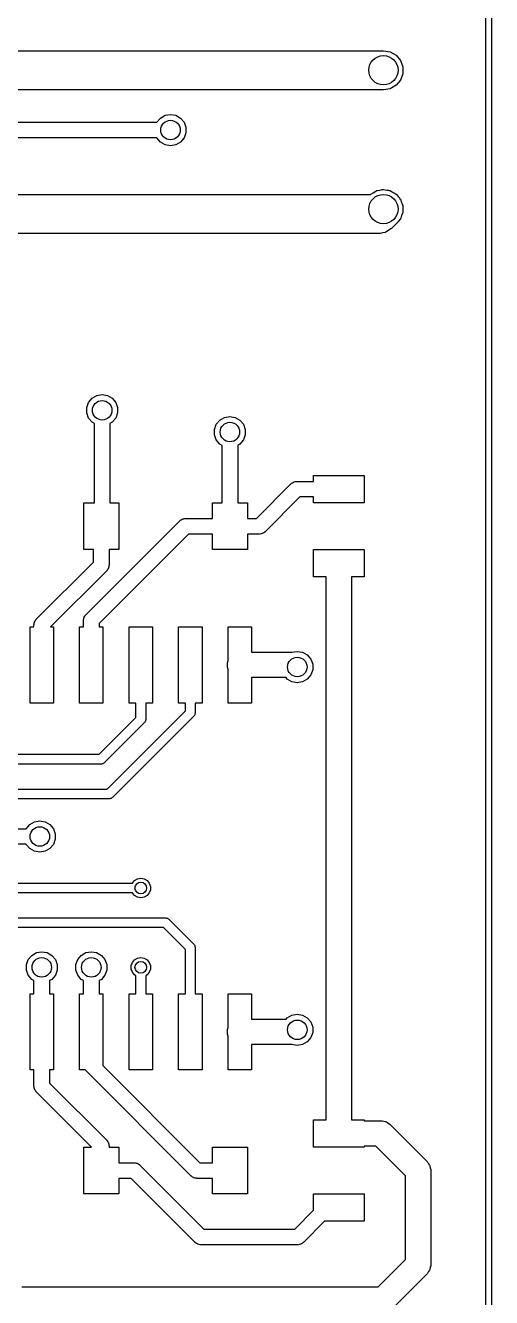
# Model space of a CAD drawing. Extents: x 25 to 125, y -125 to -25.
# Drawn here: x 113.12 to 125.08, y -89.61 to -57.02 of the extents above; entities that cross this region are included whole.
import ezdxf

# ---------------------------------------------------------------- set-up
doc = ezdxf.new("R2010")
doc.units = 0
doc.header["$MEASUREMENT"] = 0
doc.layers.add('BLACK', color=7, linetype='CONTINUOUS')

msp = doc.modelspace()

# ---------------------------------------------------------------- linework, layer by layer
at = {"layer": 'Black'}
for p, q in [((124.925, -124.925), (124.925, -25.075)), ((125.075, -25), (125.075, -125)), ((94.519, -57.666), (122.29, -57.666)), ((122.29, -57.666), (122.301, -57.6641)), ((122.301, -57.6641), (122.473, -57.6944)), ((122.473, -57.6944), (122.624, -57.7815)), ((122.624, -57.7815), (122.736, -57.915)), ((122.736, -57.915), (122.795, -58.0788)), ((122.795, -58.2532), (122.736, -58.417)), ((122.795, -58.0788), (122.795, -58.2532)), ((122.29, -58.666), (94.7261, -58.666)), ((122.301, -58.6679), (122.29, -58.666)), ((122.473, -58.6376), (122.301, -58.6679)), ((122.624, -58.5505), (122.473, -58.6376)), ((122.736, -58.417), (122.624, -58.5505)), ((116.582, -59.3894), (116.703, -59.3197)), ((116.703, -59.3197), (116.84, -59.2955)), ((116.84, -59.2955), (116.977, -59.3197)), ((116.977, -59.3197), (117.098, -59.3894)), ((106.546, -59.497), (116.492, -59.497)), ((116.492, -59.4962), (116.582, -59.3894)), ((116.492, -59.497), (116.492, -59.4962)), ((117.098, -59.3894), (117.188, -59.4962)), ((117.188, -59.4962), (117.235, -59.6273)), ((117.235, -59.6273), (117.235, -59.7667)), ((116.492, -59.897), (106.629, -59.897)), ((116.492, -59.8978), (116.492, -59.897)), ((116.582, -60.0046), (116.492, -59.8978)), ((117.188, -59.8978), (117.098, -60.0046)), ((117.235, -59.7667), (117.188, -59.8978)), ((116.703, -60.0743), (116.582, -60.0046)), ((116.84, -60.0985), (116.703, -60.0743)), ((116.977, -60.0743), (116.84, -60.0985)), ((117.098, -60.0046), (116.977, -60.0743)), ((122.054, -61.2939), (122.09, -61.2688)), ((122.09, -61.2688), (122.104, -61.265)), ((122.104, -61.265), (122.129, -61.2504)), ((122.129, -61.2504), (122.215, -61.2352)), ((122.215, -61.2352), (122.257, -61.2239)), ((122.257, -61.2239), (122.272, -61.2252)), ((122.272, -61.2252), (122.301, -61.2201)), ((122.301, -61.2201), (122.387, -61.2352)), ((122.387, -61.2352), (122.43, -61.239)), ((122.43, -61.239), (122.444, -61.2453)), ((122.444, -61.2453), (122.473, -61.2504)), ((122.473, -61.2504), (122.548, -61.2939)), ((108.885, -61.35), (121.968, -61.35)), ((121.968, -61.35), (121.978, -61.3375)), ((121.978, -61.3375), (122.054, -61.2939)), ((122.548, -61.2939), (122.588, -61.3124)), ((122.588, -61.3124), (122.598, -61.3228)), ((122.598, -61.3228), (122.624, -61.3375)), ((122.624, -61.3375), (122.68, -61.4043)), ((122.68, -61.4043), (122.711, -61.4352)), ((122.711, -61.4352), (122.717, -61.4486)), ((122.717, -61.4486), (122.736, -61.471)), ((122.736, -61.471), (122.765, -61.5529)), ((122.765, -61.5529), (122.784, -61.5926)), ((122.784, -61.5926), (122.785, -61.6073)), ((122.785, -61.6073), (122.795, -61.6348)), ((122.754, -61.9333), (122.746, -61.9454)), ((122.765, -61.8911), (122.754, -61.9333)), ((122.795, -61.8092), (122.765, -61.8911)), ((122.795, -61.6348), (122.795, -61.722)), ((122.795, -61.722), (122.799, -61.7656)), ((122.799, -61.7656), (122.795, -61.7798)), ((122.795, -61.7798), (122.795, -61.8092)), ((122.494, -62.233), (122.438, -62.2657)), ((122.509, -62.2162), (122.494, -62.233)), ((122.527, -62.2036), (122.509, -62.2162)), ((122.655, -62.0756), (122.527, -62.2036)), ((122.68, -62.0397), (122.655, -62.0756)), ((122.736, -61.973), (122.68, -62.0397)), ((122.746, -61.9454), (122.736, -61.973)), ((122.173, -62.35), (108.885, -62.35)), ((122.195, -62.3462), (122.173, -62.35)), ((122.217, -62.3481), (122.195, -62.3462)), ((122.28, -62.3312), (122.217, -62.3481)), ((122.344, -62.3198), (122.28, -62.3312)), ((122.363, -62.3088), (122.344, -62.3198)), ((122.384, -62.3032), (122.363, -62.3088)), ((122.438, -62.2657), (122.384, -62.3032)), ((114.95, -66.5009), (115.087, -66.4767)), ((115.087, -66.4767), (115.225, -66.5009)), ((114.692, -66.8085), (114.74, -66.6774)), ((114.692, -66.9479), (114.692, -66.8085)), ((114.74, -66.6774), (114.829, -66.5706)), ((114.829, -66.5706), (114.95, -66.5009)), ((115.225, -66.5009), (115.345, -66.5706)), ((115.345, -66.5706), (115.435, -66.6774)), ((115.435, -66.6774), (115.483, -66.8085)), ((115.483, -66.8085), (115.483, -66.9479)), ((114.74, -67.079), (114.692, -66.9479)), ((114.829, -67.1858), (114.74, -67.079)), ((115.435, -67.079), (115.345, -67.1858)), ((115.483, -66.9479), (115.435, -67.079)), ((118.015, -67.2362), (118.105, -67.1294)), ((118.105, -67.1294), (118.226, -67.0597)), ((118.226, -67.0597), (118.363, -67.0355)), ((118.363, -67.0355), (118.5, -67.0597)), ((118.5, -67.0597), (118.621, -67.1294)), ((118.621, -67.1294), (118.711, -67.2362)), ((114.887, -67.2193), (114.829, -67.1858)), ((114.887, -69.25), (114.887, -67.2193)), ((115.345, -67.1858), (115.287, -67.2193)), ((115.287, -67.2193), (115.287, -69.25)), ((117.968, -67.3673), (118.015, -67.2362)), ((117.968, -67.5067), (117.968, -67.3673)), ((118.711, -67.2362), (118.758, -67.3673)), ((118.758, -67.3673), (118.758, -67.5067)), ((118.015, -67.6378), (117.968, -67.5067)), ((118.105, -67.7446), (118.015, -67.6378)), ((118.163, -67.7781), (118.105, -67.7446)), ((118.163, -69.25), (118.163, -67.7781)), ((118.621, -67.7446), (118.563, -67.7781)), ((118.563, -67.7781), (118.563, -69.25)), ((118.711, -67.6378), (118.621, -67.7446)), ((118.758, -67.5067), (118.711, -67.6378)), ((119.043, -69.65), (119.935, -68.7586)), ((119.935, -68.7586), (119.942, -68.7535)), ((119.942, -68.7535), (119.947, -68.7468)), ((119.947, -68.7468), (119.97, -68.7337)), ((119.97, -68.7337), (119.991, -68.7187)), ((119.991, -68.7187), (120, -68.7165)), ((120, -68.7165), (120.008, -68.7121)), ((120.008, -68.7121), (120.033, -68.7075)), ((120.033, -68.7075), (120.059, -68.7008)), ((120.059, -68.7008), (120.067, -68.7015)), ((120.067, -68.7015), (120.076, -68.7)), ((120.076, -68.7), (120.508, -68.7)), ((120.508, -68.7), (120.508, -68.55)), ((120.508, -68.55), (121.808, -68.55)), ((121.808, -68.55), (121.808, -69.25)), ((120.159, -69.1), (119.267, -69.9914)), ((120.508, -69.1), (120.159, -69.1)), ((120.508, -69.25), (120.508, -69.1)), ((114.613, -70.45), (114.613, -69.25)), ((114.613, -69.25), (114.887, -69.25)), ((115.287, -69.25), (115.513, -69.25)), ((115.513, -69.25), (115.513, -70.45)), ((117.913, -69.65), (117.913, -69.25)), ((117.913, -69.25), (118.163, -69.25)), ((118.563, -69.25), (118.813, -69.25)), ((118.813, -69.25), (118.813, -69.65)), ((121.808, -69.25), (120.508, -69.25)), ((114.667, -72.1216), (117.08, -69.7086)), ((117.08, -69.7086), (117.087, -69.7035)), ((117.087, -69.7035), (117.092, -69.6968)), ((117.092, -69.6968), (117.115, -69.6837)), ((117.115, -69.6837), (117.136, -69.6687)), ((117.136, -69.6687), (117.145, -69.6665)), ((117.145, -69.6665), (117.153, -69.6621)), ((117.153, -69.6621), (117.178, -69.6575)), ((117.178, -69.6575), (117.204, -69.6508)), ((117.204, -69.6508), (117.212, -69.6515)), ((117.212, -69.6515), (117.221, -69.65)), ((117.221, -69.65), (117.913, -69.65)), ((118.813, -69.65), (119.043, -69.65)), ((117.304, -70.05), (115.008, -72.3458)), ((117.913, -70.05), (117.304, -70.05)), ((117.913, -70.45), (117.913, -70.05)), ((119.126, -70.05), (118.813, -70.05)), ((118.813, -70.05), (118.813, -70.45)), ((119.135, -70.0485), (119.126, -70.05)), ((119.143, -70.0492), (119.135, -70.0485)), ((119.169, -70.0425), (119.143, -70.0492)), ((119.194, -70.0379), (119.169, -70.0425)), ((119.202, -70.0335), (119.194, -70.0379)), ((119.211, -70.0313), (119.202, -70.0335)), ((119.232, -70.0163), (119.211, -70.0313)), ((119.255, -70.0032), (119.232, -70.0163)), ((119.26, -69.9965), (119.255, -70.0032)), ((119.267, -69.9914), (119.26, -69.9965)), ((114.863, -70.45), (114.613, -70.45)), ((114.863, -70.7672), (114.863, -70.45)), ((115.513, -70.45), (115.263, -70.45)), ((115.263, -70.45), (115.263, -70.85)), ((118.813, -70.45), (117.913, -70.45)), ((120.508, -71.15), (120.508, -70.45)), ((120.508, -70.45), (121.808, -70.45)), ((121.808, -70.45), (121.808, -71.15)), ((113.397, -72.2336), (114.863, -70.7672)), ((115.204, -70.9914), (113.766, -72.43)), ((115.209, -70.9842), (115.204, -70.9914)), ((115.216, -70.9786), (115.209, -70.9842)), ((115.229, -70.9559), (115.216, -70.9786)), ((115.244, -70.9345), (115.229, -70.9559)), ((115.247, -70.926), (115.244, -70.9345)), ((115.251, -70.9184), (115.247, -70.926)), ((115.255, -70.8927), (115.251, -70.9184)), ((115.262, -70.8674), (115.255, -70.8927)), ((115.263, -70.85), (115.261, -70.8587)), ((115.261, -70.8587), (115.262, -70.8674)), ((120.833, -71.15), (120.508, -71.15)), ((120.833, -85.06), (120.833, -71.15)), ((121.808, -71.15), (121.483, -71.15)), ((121.483, -71.15), (121.483, -85.06)), ((113.339, -72.3576), (113.346, -72.3323)), ((113.34, -72.3663), (113.339, -72.3576)), ((113.346, -72.3323), (113.35, -72.3066)), ((113.35, -72.3066), (113.354, -72.299)), ((113.354, -72.299), (113.357, -72.2905)), ((113.357, -72.2905), (113.372, -72.2691)), ((113.372, -72.2691), (113.385, -72.2464)), ((113.385, -72.2464), (113.392, -72.2408)), ((113.392, -72.2408), (113.397, -72.2336)), ((114.608, -72.263), (114.61, -72.2543)), ((114.608, -72.43), (114.608, -72.263)), ((114.609, -72.2456), (114.616, -72.2203)), ((114.61, -72.2543), (114.609, -72.2456)), ((114.616, -72.2203), (114.62, -72.1946)), ((114.62, -72.1946), (114.624, -72.187)), ((114.624, -72.187), (114.627, -72.1785)), ((114.627, -72.1785), (114.642, -72.1571)), ((114.642, -72.1571), (114.655, -72.1344)), ((114.655, -72.1344), (114.662, -72.1288)), ((114.662, -72.1288), (114.667, -72.1216)), ((115.008, -72.3458), (115.008, -72.43)), ((113.238, -74.38), (113.238, -72.43)), ((113.238, -72.43), (113.338, -72.43)), ((113.338, -72.375), (113.34, -72.3663)), ((113.338, -72.43), (113.338, -72.375)), ((113.766, -72.43), (113.838, -72.43)), ((113.838, -72.43), (113.838, -74.38)), ((114.508, -74.38), (114.508, -72.43)), ((114.508, -72.43), (114.608, -72.43)), ((115.008, -72.43), (115.108, -72.43)), ((115.108, -72.43), (115.108, -74.38)), ((115.778, -74.38), (115.778, -72.43)), ((115.778, -72.43), (116.378, -72.43)), ((116.378, -72.43), (116.378, -74.38)), ((117.048, -74.38), (117.048, -72.43)), ((117.048, -72.43), (117.648, -72.43)), ((117.648, -72.43), (117.648, -74.38)), ((118.318, -73.2934), (118.318, -72.43)), ((118.318, -72.43), (118.918, -72.43)), ((118.918, -72.43), (118.918, -73.08)), ((118.298, -73.3486), (118.318, -73.2934)), ((118.918, -73.08), (119.953, -73.08)), ((119.953, -73.08), (119.954, -73.0795)), ((119.954, -73.0795), (120.091, -73.0553)), ((120.091, -73.0553), (120.229, -73.0795)), ((120.229, -73.0795), (120.349, -73.1492)), ((120.349, -73.1492), (120.439, -73.256)), ((120.439, -73.256), (120.487, -73.3871)), ((118.298, -73.4614), (118.298, -73.3486)), ((118.318, -73.5166), (118.298, -73.4614)), ((118.318, -74.38), (118.318, -73.5166)), ((120.439, -73.6576), (120.349, -73.7644)), ((120.487, -73.5265), (120.439, -73.6576)), ((120.487, -73.3871), (120.487, -73.5265)), ((119.804, -73.73), (118.918, -73.73)), ((118.918, -73.73), (118.918, -74.38)), ((119.833, -73.7644), (119.804, -73.73)), ((119.954, -73.8341), (119.833, -73.7644)), ((120.091, -73.8583), (119.954, -73.8341)), ((120.229, -73.8341), (120.091, -73.8583)), ((120.349, -73.7644), (120.229, -73.8341)), ((113.838, -74.38), (113.238, -74.38)), ((115.108, -74.38), (114.508, -74.38)), ((115.218, -76.583), (117.223, -74.5782)), ((115.953, -74.38), (115.778, -74.38)), ((115.953, -74.7512), (115.953, -74.38)), ((116.378, -74.38), (116.203, -74.38)), ((116.203, -74.38), (116.203, -74.803)), ((117.223, -74.38), (117.048, -74.38)), ((117.223, -74.5782), (117.223, -74.38)), ((117.473, -74.6409), (117.468, -74.6567)), ((117.473, -74.63), (117.472, -74.6354)), ((117.472, -74.6354), (117.473, -74.6409)), ((117.648, -74.38), (117.473, -74.38)), ((117.473, -74.38), (117.473, -74.63)), ((118.918, -74.38), (118.318, -74.38)), ((115.01, -75.694), (115.953, -74.7512)), ((116.166, -74.8914), (115.15, -75.9074)), ((117.436, -74.7184), (115.358, -76.7964)), ((116.17, -74.8869), (116.166, -74.8914)), ((116.174, -74.8833), (116.17, -74.8869)), ((116.182, -74.8692), (116.174, -74.8833)), ((116.191, -74.8558), (116.182, -74.8692)), ((116.193, -74.8505), (116.191, -74.8558)), ((116.195, -74.8458), (116.193, -74.8505)), ((116.198, -74.8297), (116.195, -74.8458)), ((116.203, -74.8139), (116.198, -74.8297)), ((116.203, -74.803), (116.202, -74.8084)), ((116.202, -74.8084), (116.203, -74.8139)), ((117.44, -74.7139), (117.436, -74.7184)), ((117.444, -74.7103), (117.44, -74.7139)), ((117.452, -74.6962), (117.444, -74.7103)), ((117.461, -74.6828), (117.452, -74.6962)), ((117.463, -74.6775), (117.461, -74.6828)), ((117.465, -74.6728), (117.463, -74.6775)), ((117.468, -74.6567), (117.465, -74.6728)), ((115.062, -75.944), (97.155, -75.944)), ((97.28, -75.694), (115.01, -75.694)), ((115.067, -75.943), (115.062, -75.944)), ((115.073, -75.9435), (115.067, -75.943)), ((115.089, -75.9393), (115.073, -75.9435)), ((115.105, -75.9365), (115.089, -75.9393)), ((115.11, -75.9337), (115.105, -75.9365)), ((115.115, -75.9323), (115.11, -75.9337)), ((115.128, -75.9229), (115.115, -75.9323)), ((115.142, -75.9148), (115.128, -75.9229)), ((115.146, -75.9105), (115.142, -75.9148)), ((115.15, -75.9074), (115.146, -75.9105)), ((98.6171, -76.583), (115.218, -76.583)), ((115.27, -76.833), (98.6171, -76.833)), ((115.275, -76.832), (115.27, -76.833)), ((115.281, -76.8325), (115.275, -76.832)), ((115.297, -76.8283), (115.281, -76.8325)), ((115.313, -76.8255), (115.297, -76.8283)), ((115.318, -76.8227), (115.313, -76.8255)), ((115.323, -76.8213), (115.318, -76.8227)), ((115.336, -76.8119), (115.323, -76.8213)), ((115.35, -76.8038), (115.336, -76.8119)), ((115.354, -76.7995), (115.35, -76.8038)), ((115.358, -76.7964), (115.354, -76.7995)), ((113.139, -77.5994), (113.229, -77.4926)), ((113.229, -77.4926), (113.35, -77.4229)), ((113.35, -77.4229), (113.487, -77.3987)), ((113.487, -77.3987), (113.625, -77.4229)), ((113.625, -77.4229), (113.745, -77.4926)), ((113.745, -77.4926), (113.835, -77.5994)), ((110.178, -77.6002), (113.139, -77.6002)), ((113.139, -77.6002), (113.139, -77.5994)), ((113.835, -77.5994), (113.883, -77.7305)), ((113.883, -77.8699), (113.835, -78.001)), ((113.883, -77.7305), (113.883, -77.8699)), ((113.139, -78.0002), (110.178, -78.0002)), ((113.139, -78.001), (113.139, -78.0002)), ((113.229, -78.1078), (113.139, -78.001)), ((113.35, -78.1775), (113.229, -78.1078)), ((113.487, -78.2017), (113.35, -78.1775)), ((113.625, -78.1775), (113.487, -78.2017)), ((113.745, -78.1078), (113.625, -78.1775)), ((113.835, -78.001), (113.745, -78.1078)), ((115.917, -78.9288), (115.992, -78.8852)), ((115.992, -78.8852), (116.078, -78.87)), ((116.078, -78.87), (116.164, -78.8852)), ((116.164, -78.8852), (116.239, -78.9288)), ((107.576, -78.996), (115.86, -78.996)), ((115.86, -78.996), (115.861, -78.9955)), ((115.861, -78.9955), (115.917, -78.9288)), ((116.239, -78.9288), (116.295, -78.9955)), ((116.295, -78.9955), (116.325, -79.0774)), ((116.325, -79.1646), (116.295, -79.2465)), ((116.325, -79.0774), (116.325, -79.1646)), ((115.86, -79.246), (107.617, -79.246)), ((115.861, -79.2465), (115.86, -79.246)), ((115.917, -79.3132), (115.861, -79.2465)), ((115.992, -79.3568), (115.917, -79.3132)), ((116.078, -79.372), (115.992, -79.3568)), ((116.164, -79.3568), (116.078, -79.372)), ((116.239, -79.3132), (116.164, -79.3568)), ((116.295, -79.2465), (116.239, -79.3132)), ((98.7044, -79.885), (116.713, -79.885)), ((116.661, -80.135), (98.7562, -80.135)), ((117.223, -80.6968), (116.661, -80.135)), ((116.713, -79.885), (116.718, -79.886)), ((116.718, -79.886), (116.724, -79.8855)), ((116.724, -79.8855), (116.74, -79.8897)), ((116.74, -79.8897), (116.756, -79.8925)), ((116.756, -79.8925), (116.761, -79.8953)), ((116.761, -79.8953), (116.766, -79.8967)), ((116.766, -79.8967), (116.779, -79.9061)), ((116.779, -79.9061), (116.793, -79.9142)), ((116.793, -79.9142), (116.797, -79.9185)), ((116.797, -79.9185), (116.801, -79.9216)), ((116.801, -79.9216), (117.436, -80.5566)), ((113.28, -80.8454), (113.401, -80.7757)), ((113.401, -80.7757), (113.538, -80.7515)), ((113.538, -80.7515), (113.675, -80.7757)), ((113.675, -80.7757), (113.796, -80.8454)), ((114.55, -80.8454), (114.671, -80.7757)), ((114.671, -80.7757), (114.808, -80.7515)), ((114.808, -80.7515), (114.945, -80.7757)), ((114.945, -80.7757), (115.066, -80.8454)), ((117.223, -81.83), (117.223, -80.6968)), ((117.436, -80.5566), (117.44, -80.5611)), ((117.44, -80.5611), (117.444, -80.5647)), ((117.444, -80.5647), (117.452, -80.5788)), ((117.452, -80.5788), (117.461, -80.5922)), ((117.461, -80.5922), (117.463, -80.5975)), ((117.463, -80.5975), (117.465, -80.6022)), ((117.465, -80.6022), (117.468, -80.6183)), ((117.468, -80.6183), (117.473, -80.6341)), ((117.473, -80.6341), (117.472, -80.6396)), ((117.472, -80.6396), (117.473, -80.645)), ((117.473, -80.645), (117.473, -81.83)), ((113.143, -81.0833), (113.19, -80.9522)), ((113.143, -81.2227), (113.143, -81.0833)), ((113.19, -80.9522), (113.28, -80.8454)), ((113.796, -80.8454), (113.886, -80.9522)), ((113.886, -80.9522), (113.933, -81.0833)), ((113.933, -81.0833), (113.933, -81.2227)), ((114.413, -81.0833), (114.46, -80.9522)), ((114.413, -81.2227), (114.413, -81.0833)), ((114.46, -80.9522), (114.55, -80.8454)), ((115.066, -80.8454), (115.156, -80.9522)), ((115.156, -80.9522), (115.203, -81.0833)), ((115.203, -81.0833), (115.203, -81.2227)), ((115.831, -81.1094), (115.861, -81.0275)), ((115.831, -81.1966), (115.831, -81.1094)), ((115.861, -81.0275), (115.917, -80.9608)), ((115.917, -80.9608), (115.992, -80.9172)), ((115.992, -80.9172), (116.078, -80.902)), ((116.078, -80.902), (116.164, -80.9172)), ((116.164, -80.9172), (116.239, -80.9608)), ((116.239, -80.9608), (116.295, -81.0275)), ((116.295, -81.0275), (116.325, -81.1094)), ((116.325, -81.1094), (116.325, -81.1966)), ((113.19, -81.3538), (113.143, -81.2227)), ((113.28, -81.4606), (113.19, -81.3538)), ((113.338, -81.4941), (113.28, -81.4606)), ((113.796, -81.4606), (113.738, -81.4941)), ((113.886, -81.3538), (113.796, -81.4606)), ((113.933, -81.2227), (113.886, -81.3538)), ((114.46, -81.3538), (114.413, -81.2227)), ((114.55, -81.4606), (114.46, -81.3538)), ((114.608, -81.4941), (114.55, -81.4606)), ((115.066, -81.4606), (115.008, -81.4941)), ((115.156, -81.3538), (115.066, -81.4606)), ((115.203, -81.2227), (115.156, -81.3538)), ((115.861, -81.2785), (115.831, -81.1966)), ((115.917, -81.3452), (115.861, -81.2785)), ((115.953, -81.3662), (115.917, -81.3452)), ((115.953, -81.83), (115.953, -81.3662)), ((116.239, -81.3452), (116.203, -81.3662)), ((116.203, -81.3662), (116.203, -81.83)), ((116.295, -81.2785), (116.239, -81.3452)), ((116.325, -81.1966), (116.295, -81.2785)), ((113.338, -81.83), (113.338, -81.4941)), ((113.738, -81.4941), (113.738, -81.83)), ((114.608, -81.83), (114.608, -81.4941)), ((115.008, -81.4941), (115.008, -81.83)), ((113.238, -83.78), (113.238, -81.83)), ((113.238, -81.83), (113.338, -81.83)), ((113.738, -81.83), (113.838, -81.83)), ((113.838, -81.83), (113.838, -83.78)), ((114.508, -83.78), (114.508, -81.83)), ((114.508, -81.83), (114.608, -81.83)), ((115.008, -81.83), (115.108, -81.83)), ((115.108, -81.83), (115.108, -83.6722)), ((115.778, -83.78), (115.778, -81.83)), ((115.778, -81.83), (115.953, -81.83)), ((116.203, -81.83), (116.378, -81.83)), ((116.378, -81.83), (116.378, -83.78)), ((117.048, -83.78), (117.048, -81.83)), ((117.048, -81.83), (117.223, -81.83)), ((117.473, -81.83), (117.648, -81.83)), ((117.648, -81.83), (117.648, -83.78)), ((118.318, -82.6934), (118.318, -81.83)), ((118.318, -81.83), (118.918, -81.83)), ((118.918, -81.83), (118.918, -82.48)), ((119.804, -82.48), (119.833, -82.4456)), ((119.833, -82.4456), (119.954, -82.3759)), ((119.954, -82.3759), (120.091, -82.3517)), ((120.091, -82.3517), (120.229, -82.3759)), ((120.229, -82.3759), (120.349, -82.4456)), ((120.349, -82.4456), (120.439, -82.5524)), ((118.298, -82.7486), (118.318, -82.6934)), ((118.298, -82.8614), (118.298, -82.7486)), ((118.918, -82.48), (119.804, -82.48)), ((120.439, -82.5524), (120.487, -82.6835)), ((120.487, -82.6835), (120.487, -82.8229)), ((118.318, -82.9166), (118.298, -82.8614)), ((118.318, -83.78), (118.318, -82.9166)), ((120.349, -83.0608), (120.229, -83.1305)), ((120.439, -82.954), (120.349, -83.0608)), ((120.487, -82.8229), (120.439, -82.954)), ((119.953, -83.13), (118.918, -83.13)), ((118.918, -83.13), (118.918, -83.78)), ((119.954, -83.1305), (119.953, -83.13)), ((120.091, -83.1547), (119.954, -83.1305)), ((120.229, -83.1305), (120.091, -83.1547)), ((115.108, -83.6722), (117.596, -86.16)), ((113.338, -83.78), (113.238, -83.78)), ((113.338, -84.201), (113.338, -83.78)), ((113.838, -83.78), (113.738, -83.78)), ((113.738, -83.78), (113.738, -84.1182)), ((114.653, -83.78), (114.508, -83.78)), ((114.655, -83.7836), (114.653, -83.78)), ((114.662, -83.7892), (114.655, -83.7836)), ((114.667, -83.7964), (114.662, -83.7892)), ((117.372, -86.5014), (114.667, -83.7964)), ((116.378, -83.78), (115.778, -83.78)), ((117.648, -83.78), (117.048, -83.78)), ((118.918, -83.78), (118.318, -83.78)), ((113.34, -84.2097), (113.338, -84.201)), ((113.339, -84.2184), (113.34, -84.2097)), ((113.346, -84.2437), (113.339, -84.2184)), ((113.35, -84.2694), (113.346, -84.2437)), ((113.354, -84.277), (113.35, -84.2694)), ((113.357, -84.2855), (113.354, -84.277)), ((113.372, -84.3069), (113.357, -84.2855)), ((113.385, -84.3296), (113.372, -84.3069)), ((113.392, -84.3352), (113.385, -84.3296)), ((113.397, -84.3424), (113.392, -84.3352)), ((114.814, -85.76), (113.397, -84.3424)), ((113.738, -84.1182), (115.204, -85.5846)), ((120.508, -85.76), (120.508, -85.06)), ((120.508, -85.06), (120.833, -85.06)), ((121.483, -85.06), (121.808, -85.06)), ((121.808, -85.06), (121.808, -85.085)), ((121.808, -85.085), (122.24, -85.085)), ((122.24, -85.085), (122.254, -85.0875)), ((122.254, -85.0875), (122.268, -85.0862)), ((122.268, -85.0862), (122.309, -85.0972)), ((122.309, -85.0972), (122.351, -85.1046)), ((122.351, -85.1046), (122.364, -85.1117)), ((122.364, -85.1117), (122.377, -85.1154)), ((122.377, -85.1154), (122.412, -85.1398)), ((122.412, -85.1398), (122.449, -85.161)), ((122.449, -85.161), (122.458, -85.172)), ((122.458, -85.172), (122.47, -85.1802)), ((122.47, -85.1802), (123.42, -86.1302)), ((115.204, -85.5846), (115.209, -85.5918)), ((115.209, -85.5918), (115.216, -85.5974)), ((115.216, -85.5974), (115.229, -85.6201)), ((115.229, -85.6201), (115.244, -85.6415)), ((115.244, -85.6415), (115.247, -85.65)), ((115.247, -85.65), (115.251, -85.6576)), ((115.251, -85.6576), (115.255, -85.6833)), ((115.255, -85.6833), (115.262, -85.7086)), ((115.262, -85.7086), (115.261, -85.7173)), ((115.261, -85.7173), (115.263, -85.726)), ((115.263, -85.726), (115.263, -85.76)), ((114.613, -86.96), (114.613, -85.76)), ((114.613, -85.76), (114.814, -85.76)), ((115.263, -85.76), (115.513, -85.76)), ((115.513, -85.76), (115.513, -86.16)), ((117.913, -86.16), (117.913, -85.76)), ((117.913, -85.76), (118.813, -85.76)), ((118.813, -85.76), (118.813, -86.96)), ((121.808, -85.76), (120.508, -85.76)), ((122.105, -85.735), (121.808, -85.735)), ((121.808, -85.735), (121.808, -85.76)), ((122.865, -86.4946), (122.105, -85.735)), ((115.513, -86.16), (115.913, -86.16)), ((115.913, -86.16), (115.922, -86.1615)), ((115.922, -86.1615), (115.93, -86.1608)), ((115.93, -86.1608), (115.956, -86.1675)), ((115.956, -86.1675), (115.981, -86.1721)), ((115.981, -86.1721), (115.989, -86.1765)), ((115.989, -86.1765), (115.998, -86.1787)), ((115.998, -86.1787), (116.019, -86.1937)), ((116.019, -86.1937), (116.042, -86.2068)), ((116.042, -86.2068), (116.047, -86.2135)), ((116.047, -86.2135), (116.054, -86.2186)), ((116.054, -86.2186), (117.696, -87.86)), ((117.596, -86.16), (117.913, -86.16)), ((123.42, -86.1302), (123.428, -86.1419)), ((123.428, -86.1419), (123.439, -86.1511)), ((123.439, -86.1511), (123.46, -86.1879)), ((123.46, -86.1879), (123.485, -86.2227)), ((123.485, -86.2227), (123.488, -86.2365)), ((123.488, -86.2365), (123.495, -86.2488)), ((123.495, -86.2488), (123.503, -86.2907)), ((123.503, -86.2907), (123.514, -86.3317)), ((123.514, -86.3317), (123.513, -86.3459)), ((123.513, -86.3459), (123.515, -86.36)), ((123.515, -86.36), (123.515, -88.773)), ((115.83, -86.56), (115.513, -86.56)), ((115.513, -86.56), (115.513, -86.96)), ((117.472, -88.2014), (115.83, -86.56)), ((117.379, -86.5065), (117.372, -86.5014)), ((117.384, -86.5132), (117.379, -86.5065)), ((117.407, -86.5263), (117.384, -86.5132)), ((117.428, -86.5413), (117.407, -86.5263)), ((117.437, -86.5435), (117.428, -86.5413)), ((117.445, -86.5479), (117.437, -86.5435)), ((117.47, -86.5525), (117.445, -86.5479)), ((117.496, -86.5592), (117.47, -86.5525)), ((117.504, -86.5585), (117.496, -86.5592)), ((117.513, -86.56), (117.504, -86.5585)), ((117.913, -86.56), (117.513, -86.56)), ((117.913, -86.96), (117.913, -86.56)), ((122.865, -88.6384), (122.865, -86.4946)), ((115.513, -86.96), (114.613, -86.96)), ((118.813, -86.96), (117.913, -86.96)), ((120.508, -87.3772), (120.508, -86.96)), ((120.508, -86.96), (121.808, -86.96)), ((121.808, -86.96), (121.808, -87.66)), ((120.025, -87.86), (120.508, -87.3772)), ((120.791, -87.66), (120.249, -88.2014)), ((121.808, -87.66), (120.791, -87.66)), ((117.696, -87.86), (120.025, -87.86)), ((117.479, -88.2065), (117.472, -88.2014)), ((117.484, -88.2132), (117.479, -88.2065)), ((117.507, -88.2263), (117.484, -88.2132)), ((117.528, -88.2413), (117.507, -88.2263)), ((117.537, -88.2435), (117.528, -88.2413)), ((117.545, -88.2479), (117.537, -88.2435)), ((117.57, -88.2525), (117.545, -88.2479)), ((117.596, -88.2592), (117.57, -88.2525)), ((117.604, -88.2585), (117.596, -88.2592)), ((117.613, -88.26), (117.604, -88.2585)), ((120.108, -88.26), (117.613, -88.26)), ((120.117, -88.2585), (120.108, -88.26)), ((120.125, -88.2592), (120.117, -88.2585)), ((120.151, -88.2525), (120.125, -88.2592)), ((120.176, -88.2479), (120.151, -88.2525)), ((120.184, -88.2435), (120.176, -88.2479)), ((120.193, -88.2413), (120.184, -88.2435)), ((120.214, -88.2263), (120.193, -88.2413)), ((120.237, -88.2132), (120.214, -88.2263)), ((120.242, -88.2065), (120.237, -88.2132)), ((120.249, -88.2014), (120.242, -88.2065)), ((122.166, -89.337), (122.865, -88.6384)), ((123.439, -88.9819), (123.428, -88.9911)), ((123.46, -88.9451), (123.439, -88.9819)), ((123.485, -88.9103), (123.46, -88.9451)), ((123.488, -88.8965), (123.485, -88.9103)), ((123.495, -88.8842), (123.488, -88.8965)), ((123.503, -88.8423), (123.495, -88.8842)), ((123.514, -88.8013), (123.503, -88.8423)), ((123.515, -88.773), (123.513, -88.7871)), ((123.513, -88.7871), (123.514, -88.8013)), ((123.42, -89.0028), (122.531, -89.8918)), ((123.428, -88.9911), (123.42, -89.0028)), ((113.03, -89.337), (113.64, -89.337)), ((113.64, -89.337), (122.166, -89.337))]:
    msp.add_line(p, q, dxfattribs=at)
for centre, radius in [((122.301, -58.166), 0.375), ((116.84, -59.697), 0.25), ((122.301, -61.722), 0.375), ((115.087, -66.8782), 0.25), ((118.363, -67.437), 0.25), ((120.091, -73.4568), 0.25), ((113.487, -77.8002), 0.25), ((116.078, -79.121), 0.15), ((113.538, -81.153), 0.25), ((114.808, -81.153), 0.25), ((116.078, -81.153), 0.15), ((120.091, -82.7532), 0.25)]:
    msp.add_circle(centre, radius, dxfattribs=at)

doc.saveas('drawing.dxf')
